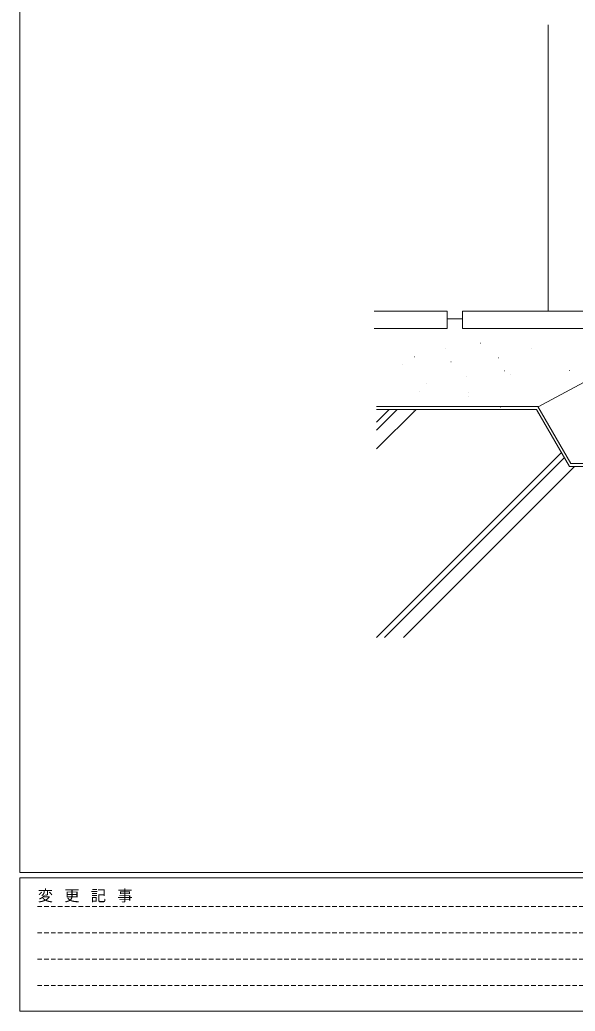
# Model space of a CAD drawing. Units: millimetres, scale not verified. Extents: x -841 to 746, y -594 to 534.
# Drawn here: x -835 to -544, y -594 to -73 of the extents above; entities that cross this region are included whole.
import ezdxf

# ---------------------------------------------------------------- set-up
doc = ezdxf.new("R2010")
doc.units = ezdxf.units.MM
doc.header["$LTSCALE"] = 2
doc.linetypes.add('DASHED1', pattern=[1.8, 1.2, -0.6])
doc.layers.add('0-1_YKK_ZWAK', color=7, linetype='Continuous', lineweight=9)
doc.layers.add('0-4_YSS_K', color=3, linetype='Continuous', lineweight=9)
doc.styles.add('ＭＳ ゴシック', font='')
doc.styles.get('ＭＳ ゴシック').set_extended_font_data('MS Gothic')

msp = doc.modelspace()

# ---------------------------------------------------------------- linework, layer by layer
at = {"layer": '0-1_YKK_ZWAK'}
for p, q in [((-835.4, -521.2), (-835.4, 528.8)), ((704.6, -521.2), (-835.4, -521.2)), ((-835.4, -594), (-835.4, -524)), ((629, -524), (-835.4, -524)), ((-835.4, -594), (629, -594))]:
    msp.add_line(p, q, dxfattribs=at)
at = {"layer": '0-1_YKK_ZWAK', "linetype": 'DASHED1'}
for p, q in [((-826.203, -539.025), (-329.818, -539.025)), ((-826.203, -552.882), (-329.818, -552.882)), ((-826.203, -566.739), (-329.818, -566.739)), ((-826.203, -580.596), (-329.818, -580.596))]:
    msp.add_line(p, q, dxfattribs=at)
at = {"layer": '0-4_YSS_K'}
for p, q in [((-558.151, -75.873), (-558.151, -226.373)), ((-649.468, -226.373), (-611.154, -226.373)), ((-611.154, -226.373), (-611.154, -235.373)), ((-603.154, -226.373), (-503.154, -226.373)), ((-603.154, -235.373), (-603.154, -226.373)), ((-603.154, -230.373), (-611.154, -230.373)), ((-611.154, -235.373), (-649.468, -235.373)), ((-503.154, -235.373), (-603.154, -235.373)), ((-593.61, -243.131), (-593.51, -243.131)), ((-498.154, -241.373), (-563.386, -276.49)), ((-612.226, -245.714), (-612.126, -245.714)), ((-566.72, -245.661), (-566.62, -245.661)), ((-634.462, -254.499), (-634.362, -254.499)), ((-628.257, -250.311), (-628.157, -250.311)), ((-609.124, -252.895), (-609.024, -252.895)), ((-584.302, -250.828), (-584.202, -250.828)), ((-581.199, -257.6), (-581.099, -257.6)), ((-578.097, -259.613), (-577.997, -259.613)), ((-547.07, -257.546), (-546.97, -257.546)), ((-622.051, -264.264), (-621.951, -264.264)), ((-600.85, -260.701), (-600.75, -260.701)), ((-625.671, -268.452), (-625.571, -268.452)), ((-599.816, -268.969), (-599.716, -268.969)), ((-599.816, -270.982), (-599.716, -270.982)), ((-648.269, -298.674), (-627.468, -277.873)), ((-648.269, -288.774), (-637.367, -277.873)), ((-648.269, -284.532), (-641.61, -277.873)), ((-628.774, -278.217), (-628.674, -278.217)), ((-583.268, -276.666), (-583.168, -276.666)), ((-563.618, -280.284), (-563.518, -280.284)), ((-648.269, -397.669), (-551.199, -300.599)), ((-644.026, -397.669), (-549.646, -303.289)), ((-634.126, -397.669), (-544.331, -307.873))]:
    msp.add_line(p, q, dxfattribs=at)
for points in [[(-648.269, -276.373), (-563.454, -276.373), (-546.133, -306.373), (-395.774, -306.373), (-378.454, -276.373), (-252.06, -276.373)], [(-648.269, -277.873), (-564.32, -277.873), (-546.999, -307.873), (-394.908, -307.873), (-377.588, -277.873), (-253.554, -277.873)]]:
    msp.add_lwpolyline(points, dxfattribs=at)

# ---------------------------------------------------------------- texts
at = {"layer": '0-1_YKK_ZWAK', "insert": (-825.971, -536.893), "char_height": 5.865, "attachment_point": 7, "style": 'ＭＳ ゴシック'}
msp.add_mtext('\\T1.16;変\\~更\\~記\\~事', dxfattribs=at)

doc.saveas('drawing.dxf')
